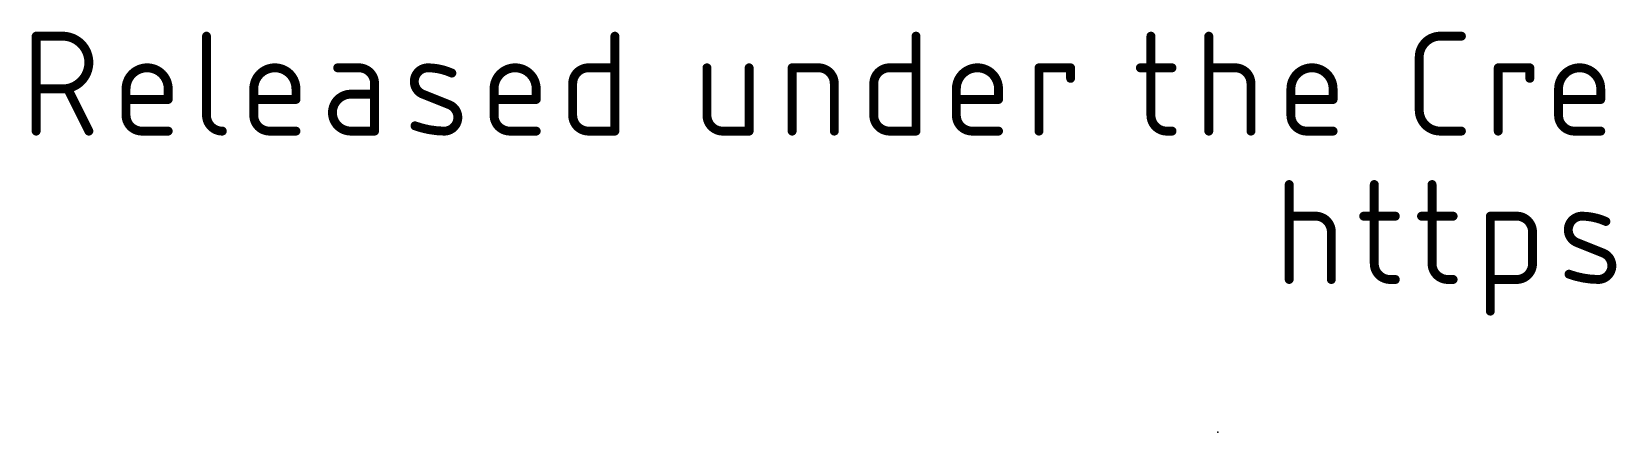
# Model space of a CAD drawing. Extents: x -17 to 92, y -61 to 85.
# Drawn here: x -16.51 to 10.64, y -6.35 to 0.51 of the extents above; entities that cross this region are included whole.
import ezdxf

# ---------------------------------------------------------------- set-up
doc = ezdxf.new("R2010")
doc.units = 0
doc.layers.add('23', color=53, linetype='CONTINUOUS')
doc.layers.add('51', color=253, linetype='CONTINUOUS')

msp = doc.modelspace()

# ---------------------------------------------------------------- linework, layer by layer
at = {"layer": '23'}
msp.add_point((3.81, -6.35), dxfattribs=at)
at = {"layer": '51', "const_width": 0.1524}
for points in [[(-16.4338, -1.1938), (-16.4338, 0.4318)], [(-16.4338, 0.4318), (-15.9822, 0.4318)], [(-13.5153, 0.4318), (-13.5153, -0.9229)], [(-6.5193, 0.4318), (-6.5193, -1.1938)], [(-1.361, 0.4318), (-1.361, -1.1938)], [(2.6641, 0.4318), (2.6641, -0.9229)], [(3.6553, -1.1938), (3.6553, 0.4318)], [(7.6217, 0.4318), (7.9829, 0.4318)], [(7.2604, -0.8326), (7.2604, 0.0706)], [(-10.9064, -0.1101), (-11.2677, -0.1101)], [(-6.9708, -0.1101), (-6.5193, -0.1101)], [(-4.9419, -0.1101), (-4.9419, -0.9229)], [(-4.2194, -1.1938), (-4.2194, -0.1101)], [(-3.4829, -1.1938), (-3.4829, -0.1101)], [(-3.4829, -0.1101), (-3.0314, -0.1101)], [(-1.8125, -0.1101), (-1.361, -0.1101)], [(0.746, -1.1938), (0.746, -0.1101)], [(0.746, -0.1101), (1.2878, -0.1101)], [(1.2878, -0.1101), (1.2878, -0.2907)], [(2.4835, -0.1101), (3.0254, -0.1101)], [(3.6553, -0.1101), (4.1069, -0.1101)], [(8.6137, -1.1938), (8.6137, -0.1101)], [(8.6137, -0.1101), (9.1555, -0.1101)], [(9.1555, -0.1101), (9.1555, -0.2907)], [(-15.9822, -0.4713), (-16.4338, -0.4713)], [(-15.5307, -1.1938), (-15.8919, -0.4713)], [(-14.8937, -0.9229), (-14.8937, -0.4713)], [(-14.1712, -0.4713), (-14.1712, -0.6519)], [(-12.7054, -0.9229), (-12.7054, -0.4713)], [(-11.9829, -0.4713), (-11.9829, -0.6519)], [(-10.6355, -0.5616), (-11.0419, -0.5616)], [(-10.6355, -1.1938), (-10.6355, -0.381)], [(-9.3568, -0.7422), (-9.8084, -0.5616)], [(-8.5891, -0.9229), (-8.5891, -0.4713)], [(-7.8667, -0.4713), (-7.8667, -0.6519)], [(-7.2418, -0.9229), (-7.2418, -0.381)], [(-2.7605, -0.381), (-2.7605, -1.1938)], [(-2.0835, -0.9229), (-2.0835, -0.381)], [(-0.6693, -0.9229), (-0.6693, -0.4713)], [(0.0532, -0.4713), (0.0532, -0.6519)], [(4.3778, -0.381), (4.3778, -1.1938)], [(5.0621, -0.9229), (5.0621, -0.4713)], [(5.7846, -0.4713), (5.7846, -0.6519)], [(9.6473, -0.9229), (9.6473, -0.4713)], [(10.3698, -0.4713), (10.3698, -0.6519)], [(-14.1712, -0.6519), (-14.8937, -0.6519)], [(-11.9829, -0.6519), (-12.7054, -0.6519)], [(-7.8667, -0.6519), (-8.5891, -0.6519)], [(0.0532, -0.6519), (-0.6693, -0.6519)], [(5.7846, -0.6519), (5.0621, -0.6519)], [(10.3698, -0.6519), (9.6473, -0.6519)], [(-14.1712, -1.1938), (-14.6228, -1.1938)], [(-11.9829, -1.1938), (-12.4344, -1.1938)], [(-11.0419, -1.1938), (-10.6355, -1.1938)], [(-7.8667, -1.1938), (-8.3182, -1.1938)], [(-6.5193, -1.1938), (-6.9708, -1.1938)], [(-4.6709, -1.1938), (-4.2194, -1.1938)], [(-1.361, -1.1938), (-1.8125, -1.1938)], [(0.0532, -1.1938), (-0.3984, -1.1938)], [(2.9351, -1.1938), (3.0254, -1.1938)], [(5.7846, -1.1938), (5.333, -1.1938)], [(7.9829, -1.1938), (7.6217, -1.1938)], [(10.3698, -1.1938), (9.9182, -1.1938)], [(5.0325, -3.7338), (5.0325, -2.1082)], [(6.4902, -2.1082), (6.4902, -3.4629)], [(7.4802, -2.1082), (7.4802, -3.4629)], [(5.0325, -2.6501), (5.484, -2.6501)], [(6.3096, -2.6501), (6.8514, -2.6501)], [(7.2995, -2.6501), (7.8414, -2.6501)], [(8.4787, -4.2757), (8.4787, -2.6501)], [(8.4787, -2.6501), (8.9302, -2.6501)], [(5.755, -2.921), (5.755, -3.7338)], [(9.2012, -2.921), (9.2012, -3.4629)], [(10.4131, -3.2822), (9.9615, -3.1016)], [(6.7611, -3.7338), (6.8514, -3.7338)], [(7.7511, -3.7338), (7.8414, -3.7338)], [(8.9302, -3.7338), (8.4787, -3.7338)]]:
    msp.add_lwpolyline(points, dxfattribs=at)
at = {"layer": '51'}
for points, const_width in [([(-16.3957, 0.4318, 1), (-16.4719, 0.4318)], 0.0762), ([(-16.4338, 0.4699, 1), (-16.4338, 0.3937)], 0.0762), ([(-15.9822, -0.4713, 1), (-15.9822, 0.4318)], 0.1524), ([(-15.9822, 0.4699, 1), (-15.9822, 0.3937)], 0.0762), ([(-15.9822, 0.3937, 1), (-15.9822, 0.4699)], 0.0762), ([(-13.4772, 0.4318, 1), (-13.5534, 0.4318)], 0.0762), ([(-6.4812, 0.4318, 1), (-6.5574, 0.4318)], 0.0762), ([(-1.3229, 0.4318, 1), (-1.3991, 0.4318)], 0.0762), ([(2.7022, 0.4318, 1), (2.626, 0.4318)], 0.0762), ([(3.6934, 0.4318, 1), (3.6172, 0.4318)], 0.0762), ([(7.6217, 0.4318, 0.4142), (7.2604, 0.0706)], 0.1524), ([(7.6217, 0.4699, 1), (7.6217, 0.3937)], 0.0762), ([(7.6217, 0.3937, 1), (7.6217, 0.4699)], 0.0762), ([(7.9829, 0.3937, 1), (7.9829, 0.4699)], 0.0762), ([(7.2985, 0.0706, 1), (7.2223, 0.0706)], 0.0762), ([(7.2223, 0.0706, 1), (7.2985, 0.0706)], 0.0762), ([(-14.1712, -0.4713, 1), (-14.8937, -0.4713)], 0.1524), ([(-11.9829, -0.4713, 1), (-12.7054, -0.4713)], 0.1524), ([(-11.2677, -0.072, 1), (-11.2677, -0.1482)], 0.0762), ([(-10.6355, -0.381, 0.4142), (-10.9064, -0.1101)], 0.1524), ([(-10.9064, -0.072, 1), (-10.9064, -0.1482)], 0.0762), ([(-10.9064, -0.1482, 1), (-10.9064, -0.072)], 0.0762), ([(-9.7181, -0.1101, 0.8318), (-9.8084, -0.5616)], 0.1524), ([(-9.3117, -0.2004, 0.1026), (-9.7181, -0.1101)], 0.1524), ([(-9.7175, -0.072, 1), (-9.7186, -0.1482)], 0.0762), ([(-9.7186, -0.1482, 1), (-9.7175, -0.072)], 0.0762), ([(-9.3273, -0.2351, 1), (-9.296, -0.1656)], 0.0762), ([(-7.8667, -0.4713, 1), (-8.5891, -0.4713)], 0.1524), ([(-6.9708, -0.1101, 0.4142), (-7.2418, -0.381)], 0.1524), ([(-6.9708, -0.072, 1), (-6.9708, -0.1482)], 0.0762), ([(-6.9708, -0.1482, 1), (-6.9708, -0.072)], 0.0762), ([(-6.5193, -0.1482, 1), (-6.5193, -0.072)], 0.0762), ([(-4.9038, -0.1101, 1), (-4.98, -0.1101)], 0.0762), ([(-4.1813, -0.1101, 1), (-4.2575, -0.1101)], 0.0762), ([(-3.4448, -0.1101, 1), (-3.521, -0.1101)], 0.0762), ([(-3.4829, -0.072, 1), (-3.4829, -0.1482)], 0.0762), ([(-2.7605, -0.381, 0.4142), (-3.0314, -0.1101)], 0.1524), ([(-3.0314, -0.072, 1), (-3.0314, -0.1482)], 0.0762), ([(-3.0314, -0.1482, 1), (-3.0314, -0.072)], 0.0762), ([(-1.8125, -0.1101, 0.4142), (-2.0835, -0.381)], 0.1524), ([(-1.8125, -0.072, 1), (-1.8125, -0.1482)], 0.0762), ([(-1.8125, -0.1482, 1), (-1.8125, -0.072)], 0.0762), ([(-1.361, -0.1482, 1), (-1.361, -0.072)], 0.0762), ([(0.0532, -0.4713, 1), (-0.6693, -0.4713)], 0.1524), ([(0.7841, -0.1101, 1), (0.7079, -0.1101)], 0.0762), ([(0.746, -0.072, 1), (0.746, -0.1482)], 0.0762), ([(1.3259, -0.1101, 1), (1.2497, -0.1101)], 0.0762), ([(1.2497, -0.2907, 1), (1.3259, -0.2907)], 0.0762), ([(1.2878, -0.1482, 1), (1.2878, -0.072)], 0.0762), ([(2.4835, -0.072, 1), (2.4835, -0.1482)], 0.0762), ([(3.0254, -0.1482, 1), (3.0254, -0.072)], 0.0762), ([(3.6553, -0.072, 1), (3.6553, -0.1482)], 0.0762), ([(4.3778, -0.381, 0.4142), (4.1069, -0.1101)], 0.1524), ([(4.1069, -0.072, 1), (4.1069, -0.1482)], 0.0762), ([(4.1069, -0.1482, 1), (4.1069, -0.072)], 0.0762), ([(5.7846, -0.4713, 1), (5.0621, -0.4713)], 0.1524), ([(8.6518, -0.1101, 1), (8.5756, -0.1101)], 0.0762), ([(8.6137, -0.072, 1), (8.6137, -0.1482)], 0.0762), ([(9.1936, -0.1101, 1), (9.1174, -0.1101)], 0.0762), ([(9.1174, -0.2907, 1), (9.1936, -0.2907)], 0.0762), ([(9.1555, -0.1482, 1), (9.1555, -0.072)], 0.0762), ([(10.3698, -0.4713, 1), (9.6473, -0.4713)], 0.1524), ([(-16.4338, -0.4332, 1), (-16.4338, -0.5094)], 0.0762), ([(-15.9822, -0.4332, 1), (-15.9822, -0.5094)], 0.0762), ([(-15.9822, -0.5094, 1), (-15.9822, -0.4332)], 0.0762), ([(-15.8579, -0.4543, 1), (-15.926, -0.4884)], 0.0762), ([(-14.8556, -0.4713, 1), (-14.9318, -0.4713)], 0.0762), ([(-14.9318, -0.4713, 1), (-14.8556, -0.4713)], 0.0762), ([(-14.1331, -0.4713, 1), (-14.2093, -0.4713)], 0.0762), ([(-14.2093, -0.4713, 1), (-14.1331, -0.4713)], 0.0762), ([(-12.6673, -0.4713, 1), (-12.7435, -0.4713)], 0.0762), ([(-12.7435, -0.4713, 1), (-12.6673, -0.4713)], 0.0762), ([(-11.9448, -0.4713, 1), (-12.021, -0.4713)], 0.0762), ([(-12.021, -0.4713, 1), (-11.9448, -0.4713)], 0.0762), ([(-11.0419, -0.5616, 1), (-11.0419, -1.1938)], 0.1524), ([(-11.0419, -0.5235, 1), (-11.0419, -0.5997)], 0.0762), ([(-11.0419, -0.5997, 1), (-11.0419, -0.5235)], 0.0762), ([(-10.5974, -0.381, 1), (-10.6736, -0.381)], 0.0762), ([(-10.6736, -0.381, 1), (-10.5974, -0.381)], 0.0762), ([(-10.6355, -0.5997, 1), (-10.6355, -0.5235)], 0.0762), ([(-9.7942, -0.5263, 1), (-9.8225, -0.597)], 0.0762), ([(-9.8225, -0.597, 1), (-9.7942, -0.5262)], 0.0762), ([(-8.551, -0.4713, 1), (-8.6272, -0.4713)], 0.0762), ([(-8.6272, -0.4713, 1), (-8.551, -0.4713)], 0.0762), ([(-7.8286, -0.4713, 1), (-7.9048, -0.4713)], 0.0762), ([(-7.9048, -0.4713, 1), (-7.8286, -0.4713)], 0.0762), ([(-7.2037, -0.381, 1), (-7.2799, -0.381)], 0.0762), ([(-7.2799, -0.381, 1), (-7.2037, -0.381)], 0.0762), ([(-2.7224, -0.381, 1), (-2.7986, -0.381)], 0.0762), ([(-2.7986, -0.381, 1), (-2.7224, -0.381)], 0.0762), ([(-2.0454, -0.381, 1), (-2.1216, -0.381)], 0.0762), ([(-2.1216, -0.381, 1), (-2.0454, -0.381)], 0.0762), ([(-0.6312, -0.4713, 1), (-0.7074, -0.4713)], 0.0762), ([(-0.7074, -0.4713, 1), (-0.6312, -0.4713)], 0.0762), ([(0.0913, -0.4713, 1), (0.0151, -0.4713)], 0.0762), ([(0.0151, -0.4713, 1), (0.0913, -0.4713)], 0.0762), ([(4.4159, -0.381, 1), (4.3397, -0.381)], 0.0762), ([(4.3397, -0.381, 1), (4.4159, -0.381)], 0.0762), ([(5.1002, -0.4713, 1), (5.024, -0.4713)], 0.0762), ([(5.024, -0.4713, 1), (5.1002, -0.4713)], 0.0762), ([(5.8227, -0.4713, 1), (5.7465, -0.4713)], 0.0762), ([(5.7465, -0.4713, 1), (5.8227, -0.4713)], 0.0762), ([(9.6854, -0.4713, 1), (9.6092, -0.4713)], 0.0762), ([(9.6092, -0.4713, 1), (9.6854, -0.4713)], 0.0762), ([(10.4079, -0.4713, 1), (10.3317, -0.4713)], 0.0762), ([(10.3317, -0.4713, 1), (10.4079, -0.4713)], 0.0762), ([(-14.8937, -0.6138, 1), (-14.8937, -0.69)], 0.0762), ([(-14.2093, -0.6519, 1), (-14.1331, -0.6519)], 0.0762), ([(-14.1712, -0.69, 1), (-14.1712, -0.6138)], 0.0762), ([(-12.7054, -0.6138, 1), (-12.7054, -0.69)], 0.0762), ([(-12.021, -0.6519, 1), (-11.9448, -0.6519)], 0.0762), ([(-11.9829, -0.69, 1), (-11.9829, -0.6138)], 0.0762), ([(-9.4471, -1.1938, 0.8318), (-9.3568, -0.7422)], 0.1524), ([(-9.3427, -0.7069, 1), (-9.371, -0.7776)], 0.0762), ([(-9.371, -0.7776, 1), (-9.3427, -0.7069)], 0.0762), ([(-8.5891, -0.6138, 1), (-8.5891, -0.69)], 0.0762), ([(-7.9048, -0.6519, 1), (-7.8286, -0.6519)], 0.0762), ([(-7.8667, -0.69, 1), (-7.8667, -0.6138)], 0.0762), ([(-0.6693, -0.6138, 1), (-0.6693, -0.69)], 0.0762), ([(0.0151, -0.6519, 1), (0.0913, -0.6519)], 0.0762), ([(0.0532, -0.69, 1), (0.0532, -0.6138)], 0.0762), ([(5.0621, -0.6138, 1), (5.0621, -0.69)], 0.0762), ([(5.7465, -0.6519, 1), (5.8227, -0.6519)], 0.0762), ([(5.7846, -0.69, 1), (5.7846, -0.6138)], 0.0762), ([(7.2604, -0.8326, 0.4142), (7.6217, -1.1938)], 0.1524), ([(7.2985, -0.8326, 1), (7.2223, -0.8326)], 0.0762), ([(7.2223, -0.8326, 1), (7.2985, -0.8326)], 0.0762), ([(9.6473, -0.6138, 1), (9.6473, -0.69)], 0.0762), ([(10.3317, -0.6519, 1), (10.4079, -0.6519)], 0.0762), ([(10.3698, -0.69, 1), (10.3698, -0.6138)], 0.0762), ([(-14.8937, -0.9229, 0.4142), (-14.6228, -1.1938)], 0.1524), ([(-14.8556, -0.9229, 1), (-14.9318, -0.9229)], 0.0762), ([(-14.9318, -0.9229, 1), (-14.8556, -0.9229)], 0.0762), ([(-13.5153, -0.9229, 0.4142), (-13.2444, -1.1938)], 0.1524), ([(-13.4772, -0.9229, 1), (-13.5534, -0.9229)], 0.0762), ([(-13.5534, -0.9229, 1), (-13.4772, -0.9229)], 0.0762), ([(-12.7054, -0.9229, 0.4142), (-12.4344, -1.1938)], 0.1524), ([(-12.6673, -0.9229, 1), (-12.7435, -0.9229)], 0.0762), ([(-12.7435, -0.9229, 1), (-12.6673, -0.9229)], 0.0762), ([(-9.9309, -1.0676, 1), (-9.9567, -1.1393)], 0.0762), ([(-9.9438, -1.1035, 0.083), (-9.4471, -1.1938)], 0.1524), ([(-8.5891, -0.9229, 0.4142), (-8.3182, -1.1938)], 0.1524), ([(-8.551, -0.9229, 1), (-8.6272, -0.9229)], 0.0762), ([(-8.6272, -0.9229, 1), (-8.551, -0.9229)], 0.0762), ([(-7.2418, -0.9229, 0.4142), (-6.9708, -1.1938)], 0.1524), ([(-7.2037, -0.9229, 1), (-7.2799, -0.9229)], 0.0762), ([(-7.2799, -0.9229, 1), (-7.2037, -0.9229)], 0.0762), ([(-4.9419, -0.9229, 0.4142), (-4.6709, -1.1938)], 0.1524), ([(-4.9038, -0.9229, 1), (-4.98, -0.9229)], 0.0762), ([(-4.98, -0.9229, 1), (-4.9038, -0.9229)], 0.0762), ([(-2.0835, -0.9229, 0.4142), (-1.8125, -1.1938)], 0.1524), ([(-2.0454, -0.9229, 1), (-2.1216, -0.9229)], 0.0762), ([(-2.1216, -0.9229, 1), (-2.0454, -0.9229)], 0.0762), ([(-0.6693, -0.9229, 0.4142), (-0.3984, -1.1938)], 0.1524), ([(-0.6312, -0.9229, 1), (-0.7074, -0.9229)], 0.0762), ([(-0.7074, -0.9229, 1), (-0.6312, -0.9229)], 0.0762), ([(2.6641, -0.9229, 0.4142), (2.9351, -1.1938)], 0.1524), ([(2.7022, -0.9229, 1), (2.626, -0.9229)], 0.0762), ([(2.626, -0.9229, 1), (2.7022, -0.9229)], 0.0762), ([(5.0621, -0.9229, 0.4142), (5.333, -1.1938)], 0.1524), ([(5.1002, -0.9229, 1), (5.024, -0.9229)], 0.0762), ([(5.024, -0.9229, 1), (5.1002, -0.9229)], 0.0762), ([(9.6473, -0.9229, 0.4142), (9.9182, -1.1938)], 0.1524), ([(9.6854, -0.9229, 1), (9.6092, -0.9229)], 0.0762), ([(9.6092, -0.9229, 1), (9.6854, -0.9229)], 0.0762), ([(-16.4719, -1.1938, 1), (-16.3957, -1.1938)], 0.0762), ([(-15.5648, -1.2108, 1), (-15.4966, -1.1768)], 0.0762), ([(-14.6228, -1.1557, 1), (-14.6228, -1.2319)], 0.0762), ([(-14.6228, -1.2319, 1), (-14.6228, -1.1557)], 0.0762), ([(-14.1712, -1.2319, 1), (-14.1712, -1.1557)], 0.0762), ([(-13.2444, -1.2319, 1), (-13.2444, -1.1557)], 0.0762), ([(-12.4344, -1.1557, 1), (-12.4344, -1.2319)], 0.0762), ([(-12.4344, -1.2319, 1), (-12.4344, -1.1557)], 0.0762), ([(-11.9829, -1.2319, 1), (-11.9829, -1.1557)], 0.0762), ([(-11.0419, -1.1557, 1), (-11.0419, -1.2319)], 0.0762), ([(-11.0419, -1.2319, 1), (-11.0419, -1.1557)], 0.0762), ([(-10.6736, -1.1938, 1), (-10.5974, -1.1938)], 0.0762), ([(-10.6355, -1.2319, 1), (-10.6355, -1.1557)], 0.0762), ([(-9.4466, -1.1557, 1), (-9.4477, -1.2319)], 0.0762), ([(-9.4477, -1.2319, 1), (-9.4466, -1.1557)], 0.0762), ([(-8.3182, -1.1557, 1), (-8.3182, -1.2319)], 0.0762), ([(-8.3182, -1.2319, 1), (-8.3182, -1.1557)], 0.0762), ([(-7.8667, -1.2319, 1), (-7.8667, -1.1557)], 0.0762), ([(-6.9708, -1.1557, 1), (-6.9708, -1.2319)], 0.0762), ([(-6.9708, -1.2319, 1), (-6.9708, -1.1557)], 0.0762), ([(-6.5574, -1.1938, 1), (-6.4812, -1.1938)], 0.0762), ([(-6.5193, -1.2319, 1), (-6.5193, -1.1557)], 0.0762), ([(-4.6709, -1.1557, 1), (-4.6709, -1.2319)], 0.0762), ([(-4.6709, -1.2319, 1), (-4.6709, -1.1557)], 0.0762), ([(-4.2575, -1.1938, 1), (-4.1813, -1.1938)], 0.0762), ([(-4.2194, -1.2319, 1), (-4.2194, -1.1557)], 0.0762), ([(-3.521, -1.1938, 1), (-3.4448, -1.1938)], 0.0762), ([(-2.7986, -1.1938, 1), (-2.7224, -1.1938)], 0.0762), ([(-1.8125, -1.1557, 1), (-1.8125, -1.2319)], 0.0762), ([(-1.8125, -1.2319, 1), (-1.8125, -1.1557)], 0.0762), ([(-1.3991, -1.1938, 1), (-1.3229, -1.1938)], 0.0762), ([(-1.361, -1.2319, 1), (-1.361, -1.1557)], 0.0762), ([(-0.3984, -1.1557, 1), (-0.3984, -1.2319)], 0.0762), ([(-0.3984, -1.2319, 1), (-0.3984, -1.1557)], 0.0762), ([(0.0532, -1.2319, 1), (0.0532, -1.1557)], 0.0762), ([(0.7079, -1.1938, 1), (0.7841, -1.1938)], 0.0762), ([(2.9351, -1.1557, 1), (2.9351, -1.2319)], 0.0762), ([(2.9351, -1.2319, 1), (2.9351, -1.1557)], 0.0762), ([(3.0254, -1.2319, 1), (3.0254, -1.1557)], 0.0762), ([(3.6172, -1.1938, 1), (3.6934, -1.1938)], 0.0762), ([(4.3397, -1.1938, 1), (4.4159, -1.1938)], 0.0762), ([(5.333, -1.1557, 1), (5.333, -1.2319)], 0.0762), ([(5.333, -1.2319, 1), (5.333, -1.1557)], 0.0762), ([(5.7846, -1.2319, 1), (5.7846, -1.1557)], 0.0762), ([(7.6217, -1.1557, 1), (7.6217, -1.2319)], 0.0762), ([(7.6217, -1.2319, 1), (7.6217, -1.1557)], 0.0762), ([(7.9829, -1.2319, 1), (7.9829, -1.1557)], 0.0762), ([(8.5756, -1.1938, 1), (8.6518, -1.1938)], 0.0762), ([(9.9182, -1.1557, 1), (9.9182, -1.2319)], 0.0762), ([(9.9182, -1.2319, 1), (9.9182, -1.1557)], 0.0762), ([(10.3698, -1.2319, 1), (10.3698, -1.1557)], 0.0762), ([(5.0706, -2.1082, 1), (4.9944, -2.1082)], 0.0762), ([(6.5283, -2.1082, 1), (6.4521, -2.1082)], 0.0762), ([(7.5183, -2.1082, 1), (7.4421, -2.1082)], 0.0762), ([(5.0325, -2.612, 1), (5.0325, -2.6882)], 0.0762), ([(5.755, -2.921, 0.4142), (5.484, -2.6501)], 0.1524), ([(5.484, -2.612, 1), (5.484, -2.6882)], 0.0762), ([(5.484, -2.6882, 1), (5.484, -2.612)], 0.0762), ([(6.3096, -2.612, 1), (6.3096, -2.6882)], 0.0762), ([(6.8514, -2.6882, 1), (6.8514, -2.612)], 0.0762), ([(7.2995, -2.612, 1), (7.2995, -2.6882)], 0.0762), ([(7.8414, -2.6882, 1), (7.8414, -2.612)], 0.0762), ([(8.5168, -2.6501, 1), (8.4406, -2.6501)], 0.0762), ([(8.4787, -2.612, 1), (8.4787, -2.6882)], 0.0762), ([(9.2012, -2.921, 0.4142), (8.9302, -2.6501)], 0.1524), ([(8.9302, -2.612, 1), (8.9302, -2.6882)], 0.0762), ([(8.9302, -2.6882, 1), (8.9302, -2.612)], 0.0762), ([(10.0518, -2.6501, 0.8318), (9.9615, -3.1016)], 0.1524), ([(10.4582, -2.7404, 0.1026), (10.0518, -2.6501)], 0.1524), ([(10.0524, -2.612, 1), (10.0513, -2.6882)], 0.0762), ([(10.0513, -2.6882, 1), (10.0524, -2.612)], 0.0762), ([(10.4426, -2.7751, 1), (10.4739, -2.7056)], 0.0762), ([(5.7931, -2.921, 1), (5.7169, -2.921)], 0.0762), ([(5.7169, -2.921, 1), (5.7931, -2.921)], 0.0762), ([(9.2393, -2.921, 1), (9.1631, -2.921)], 0.0762), ([(9.1631, -2.921, 1), (9.2393, -2.921)], 0.0762), ([(9.9757, -3.0663, 1), (9.9474, -3.137)], 0.0762), ([(9.9474, -3.137, 1), (9.9757, -3.0662)], 0.0762), ([(10.3228, -3.7338, 0.8318), (10.4131, -3.2822)], 0.1524), ([(10.4272, -3.2469, 1), (10.3989, -3.3176)], 0.0762), ([(10.3989, -3.3176, 1), (10.4272, -3.2469)], 0.0762), ([(6.4902, -3.4629, 0.4142), (6.7611, -3.7338)], 0.1524), ([(6.5283, -3.4629, 1), (6.4521, -3.4629)], 0.0762), ([(6.4521, -3.4629, 1), (6.5283, -3.4629)], 0.0762), ([(7.4802, -3.4629, 0.4142), (7.7511, -3.7338)], 0.1524), ([(7.5183, -3.4629, 1), (7.4421, -3.4629)], 0.0762), ([(7.4421, -3.4629, 1), (7.5183, -3.4629)], 0.0762), ([(8.9302, -3.7338, 0.4142), (9.2012, -3.4629)], 0.1524), ([(9.2393, -3.4629, 1), (9.1631, -3.4629)], 0.0762), ([(9.1631, -3.4629, 1), (9.2393, -3.4629)], 0.0762), ([(4.9944, -3.7338, 1), (5.0706, -3.7338)], 0.0762), ([(5.7169, -3.7338, 1), (5.7931, -3.7338)], 0.0762), ([(6.7611, -3.6957, 1), (6.7611, -3.7719)], 0.0762), ([(6.7611, -3.7719, 1), (6.7611, -3.6957)], 0.0762), ([(6.8514, -3.7719, 1), (6.8514, -3.6957)], 0.0762), ([(7.7511, -3.6957, 1), (7.7511, -3.7719)], 0.0762), ([(7.7511, -3.7719, 1), (7.7511, -3.6957)], 0.0762), ([(7.8414, -3.7719, 1), (7.8414, -3.6957)], 0.0762), ([(8.4787, -3.6957, 1), (8.4787, -3.7719)], 0.0762), ([(8.9302, -3.6957, 1), (8.9302, -3.7719)], 0.0762), ([(8.9302, -3.7719, 1), (8.9302, -3.6957)], 0.0762), ([(9.839, -3.6076, 1), (9.8132, -3.6793)], 0.0762), ([(9.8261, -3.6435, 0.083), (10.3228, -3.7338)], 0.1524), ([(10.3233, -3.6957, 1), (10.3222, -3.7719)], 0.0762), ([(10.3222, -3.7719, 1), (10.3233, -3.6957)], 0.0762), ([(8.4406, -4.2757, 1), (8.5168, -4.2757)], 0.0762)]:
    msp.add_lwpolyline(points, format="xyb", dxfattribs=dict(at, const_width=const_width))

doc.saveas('drawing.dxf')
